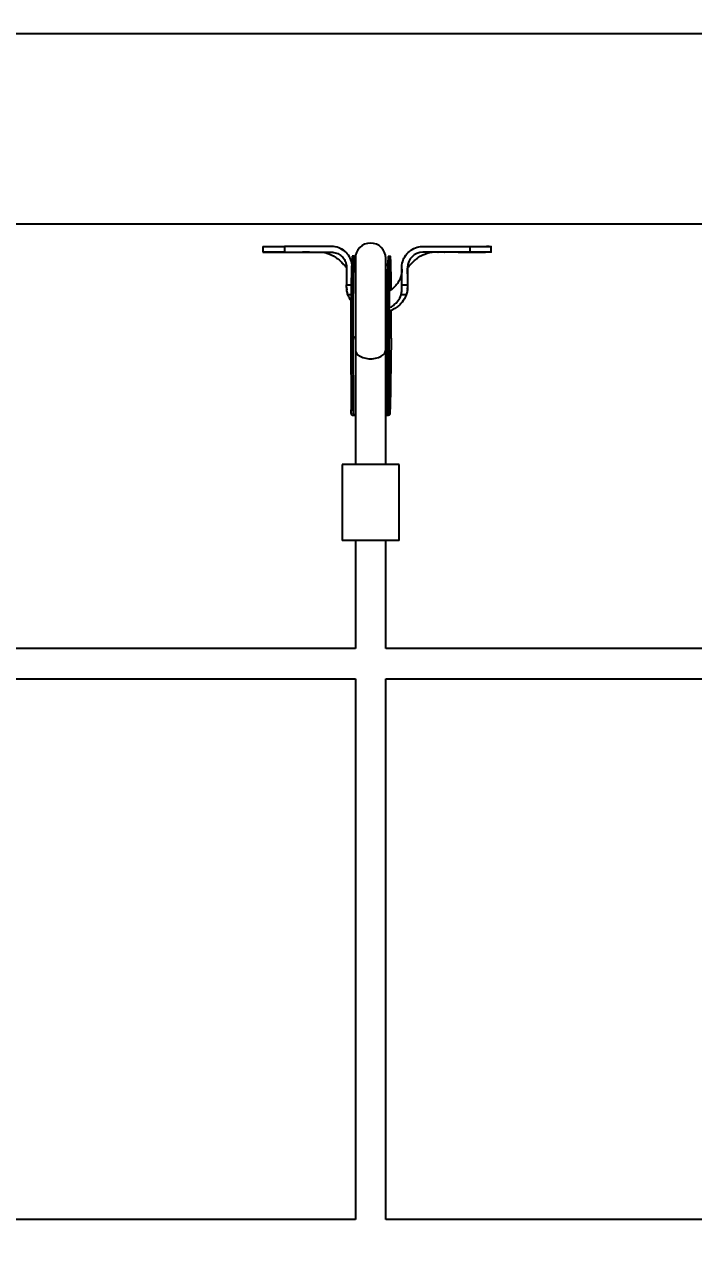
# Model space of a CAD drawing. Header units: millimetres. Extents: x -5107 to 5368, y -4871 to 3692.
# Drawn here: x -995 to -643, y 109 to 747 of the extents above; entities that cross this region are included whole.
import ezdxf

# ---------------------------------------------------------------- set-up
doc = ezdxf.new("R2010")
doc.units = ezdxf.units.MM
doc.layers.add('DIKOM_ОБЪЕКТ', color=7, linetype='Continuous')
doc.layers.add('DIKOM_РАЗМЕР_ОБЪЕКТА', color=7, linetype='Continuous')
doc.styles.add('style1', font='arial.ttf', dxfattribs={"width": 0.8})
doc.dimstyles.new('1-50', dxfattribs={"dimtxt": 300, "dimasz": 200, "dimexe": 100, "dimexo": 0, "dimgap": 100, "dimtad": 1, "dimdec": 0, "dimtxsty": 'style1', "dimcen": 0, "dimclrd": 7, "dimclre": 7, "dimadec": 1, "dimazin": 2, "dimtfac": 1, "dimtdec": 0, "dimtmove": 0, "dimatfit": 3, "dimfxl": 0, "dimlwd": 25, "dimlwe": 18, "dimarcsym": 0})

# ---------------------------------------------------------------- blocks, each defined once
blk = doc.blocks.new('*D1')
at = {"layer": 'Defpoints', "color": 0, "transparency": 16777216}
for p in [(-657.22, 2191.71), (-3179.73, -2108.29), (-657.22, -2108.29)]:
    blk.add_point(p, dxfattribs=at)
at = {"layer": 'DIKOM_РАЗМЕР_ОБЪЕКТА', "color": 7, "lineweight": 18, "transparency": 16777216}
for p, q in [((-657.22, 2191.71), (-3279.73, 2191.71)), ((-657.22, -2108.29), (-3279.73, -2108.29))]:
    blk.add_line(p, q, dxfattribs=at)
at = {"layer": 'DIKOM_РАЗМЕР_ОБЪЕКТА', "color": 7, "lineweight": 25, "transparency": 16777216}
blk.add_line((-3179.73, 1991.71), (-3179.73, -1908.29), dxfattribs=at)
at = {"layer": 'DIKOM_РАЗМЕР_ОБЪЕКТА', "color": 7, "transparency": 16777216}
for points in [[(-3213.07, 1991.71), (-3146.4, 1991.71), (-3179.73, 2191.71)], [(-3213.07, -1908.29), (-3146.4, -1908.29), (-3179.73, -2108.29)]]:
    blk.add_solid(points, dxfattribs=at)
at = {"layer": 'DIKOM_РАЗМЕР_ОБЪЕКТА', "color": 0, "transparency": 16777216, "insert": (-3433.01, -12.59), "char_height": 300, "attachment_point": 5, "rotation": 90, "style": 'style1'}
blk.add_mtext('4300', dxfattribs=at)

msp = doc.modelspace()

# ---------------------------------------------------------------- linework, layer by layer
at = {"layer": 'DIKOM_ОБЪЕКТ'}
for p, q in [((-132.22, 741.71), (-1182.22, 741.71)), ((-132.22, 641.71), (-1182.22, 641.71)), ((-869.65, 629.95), (-869.65, 626.95)), ((-869.65, 626.95), (-864.37, 626.95)), ((-863.06, 626.95), (-866.16, 626.95)), ((-863.28, 626.95), (-865.53, 626.95)), ((-858.37, 629.95), (-858.37, 626.95)), ((-833.65, 629.95), (-858.37, 629.95)), ((-858.37, 626.95), (-833.65, 626.95)), ((-826.92, 627.65), (-828.67, 628.7)), ((-826.21, 626.99), (-826.54, 627.29)), ((-785.65, 629.95), (-760.93, 629.95)), ((-760.93, 626.95), (-785.65, 626.95)), ((-762.16, 626.95), (-755.53, 626.95)), ((-760.93, 629.95), (-760.93, 626.95)), ((-760.76, 626.95), (-760.36, 626.95)), ((-755.46, 626.95), (-752.72, 626.95)), ((-749.65, 626.95), (-749.65, 629.95)), ((-825.65, 618.95), (-825.65, 617.95)), ((-821.7, 624.85), (-822.7, 624.85)), ((-821.09, 623.77), (-821.09, 575.77)), ((-805.09, 575.77), (-805.09, 623.77)), ((-802.71, 624.77), (-803.71, 624.78)), ((-796.65, 617.95), (-796.65, 618.95)), ((-793.65, 618.95), (-793.65, 617.95)), ((-825.65, 617.95), (-825.65, 609.81)), ((-796.65, 609.81), (-796.65, 617.95)), ((-793.65, 617.95), (-793.65, 609.81)), ((-825.65, 609.81), (-823.27, 609.81)), ((-825.57, 607.7), (-825.55, 607.13)), ((-796.65, 609.81), (-793.65, 609.81)), ((-793.71, 607.32), (-793.7, 608.11)), ((-793.7, 607.6), (-793.68, 608.3)), ((-823.34, 604.6), (-824.98, 604.6)), ((-794.32, 604.6), (-797.03, 604.6)), ((-823.41, 580.91), (-822.41, 580.91)), ((-823.41, 580.91), (-823.23, 544.24)), ((-822.41, 580.91), (-822.23, 544.23)), ((-804.57, 581.58), (-804.42, 580.99)), ((-804.42, 580.84), (-803.42, 580.84)), ((-804.42, 580.84), (-804.23, 544.16)), ((-803.42, 580.84), (-803.41, 580.92)), ((-803.42, 580.84), (-803.23, 544.16)), ((-803.22, 543.13), (-803.41, 580.92)), ((-802.33, 581.81), (-802.77, 544.55)), ((-821.09, 575.77), (-821.09, 515.49)), ((-805.09, 515.49), (-805.09, 575.77)), ((-823.23, 544.24), (-822.23, 544.23)), ((-804.23, 544.16), (-803.23, 544.16)), ((-822.69, 541.35), (-821.64, 541.35)), ((-804.67, 541.28), (-803.61, 541.28)), ((-828.09, 515.49), (-828.09, 475.49)), ((-813.09, 515.49), (-828.09, 515.49)), ((-798.09, 515.49), (-813.09, 515.49)), ((-798.09, 475.49), (-798.09, 515.49)), ((-813.09, 475.49), (-828.09, 475.49)), ((-821.09, 475.49), (-821.09, 418.83)), ((-798.09, 475.49), (-813.09, 475.49)), ((-805.09, 418.83), (-805.09, 475.49)), ((-821.09, 418.83), (-1105.09, 418.83)), ((-521.09, 418.83), (-805.09, 418.83)), ((-1105.09, 402.83), (-821.09, 402.83)), ((-821.09, 402.83), (-821.09, 118.83)), ((-805.09, 118.83), (-805.09, 402.83)), ((-805.09, 402.83), (-521.09, 402.83)), ((-821.09, 118.83), (-1105.09, 118.83)), ((-521.09, 118.83), (-805.09, 118.83))]:
    msp.add_line(p, q, dxfattribs=at)
at = {"layer": 'DIKOM_ОБЪЕКТ', "flags": 128}
for points in [[(-823.05, 619.75), (-823.06, 619.31), (-823.12, 617.27), (-823.18, 614.96), (-823.23, 612.41), (-823.27, 609.65), (-823.31, 606.7), (-823.35, 603.61), (-823.38, 600.4), (-823.4, 597.12), (-823.42, 593.8), (-823.43, 590.49), (-823.43, 587.21), (-823.42, 584), (-823.41, 580.91)], [(-821.38, 618.91), (-821.4, 619.9), (-821.45, 621.55), (-821.5, 622.88), (-821.56, 623.88), (-821.62, 624.53), (-821.68, 624.83), (-821.75, 624.77), (-821.81, 624.36), (-821.87, 623.59), (-821.94, 622.49), (-822, 621.05), (-822.06, 619.31), (-822.12, 617.27), (-822.18, 614.96), (-822.23, 612.41), (-822.27, 609.64), (-822.31, 606.7), (-822.35, 603.6), (-822.38, 600.4), (-822.4, 597.12), (-822.42, 593.8), (-822.43, 590.48), (-822.43, 587.2), (-822.42, 584), (-822.41, 580.91)], [(-803.71, 624.78), (-803.75, 624.7), (-803.81, 624.29), (-803.88, 623.52), (-803.94, 622.42), (-804.01, 620.98), (-804.07, 619.24), (-804.12, 617.2), (-804.18, 614.89), (-804.23, 612.34), (-804.28, 609.57), (-804.32, 606.63), (-804.35, 603.53), (-804.38, 600.33), (-804.4, 597.05), (-804.42, 593.73), (-804.43, 590.41), (-804.43, 587.13), (-804.43, 583.93), (-804.42, 580.84)], [(-802.24, 607.36), (-802.25, 607.59), (-802.27, 610.48), (-802.29, 613.18), (-802.32, 615.65), (-802.36, 617.88), (-802.41, 619.83), (-802.45, 621.47), (-802.51, 622.8), (-802.56, 623.8), (-802.62, 624.45), (-802.69, 624.75), (-802.75, 624.69), (-802.81, 624.28), (-802.88, 623.52), (-802.94, 622.41), (-803.01, 620.98), (-803.07, 619.23), (-803.12, 617.19), (-803.18, 614.89), (-803.23, 612.33), (-803.28, 609.57), (-803.32, 606.62), (-803.35, 603.53), (-803.38, 600.32), (-803.4, 597.04), (-803.42, 593.73), (-803.43, 590.41), (-803.43, 587.13), (-803.43, 583.93), (-803.42, 580.84)], [(-802.33, 581.81), (-802.3, 584.94), (-802.27, 588.17), (-802.25, 591.47), (-802.23, 594.79), (-802.23, 596.41)], [(-805.09, 582.29), (-804.58, 581.59), (-804.57, 581.58)], [(-821.09, 575.77), (-820.99, 575), (-820.53, 574), (-819.72, 573.08), (-818.6, 572.29), (-817.22, 571.66), (-815.65, 571.22), (-813.96, 571), (-812.23, 571), (-810.54, 571.22), (-808.97, 571.66), (-807.59, 572.29), (-806.47, 573.08), (-805.66, 574), (-805.2, 575), (-805.09, 575.77)]]:
    msp.add_lwpolyline(points, dxfattribs=at)
at = {"layer": 'DIKOM_ОБЪЕКТ'}
for centre, radius, start, end in [((-813.09, 623.77), 8, 0, 180), ((-785.65, 618.95), 8, 90.00105, 179.9998), ((-805.21, 621.73), 17.77, 169.8983, 180.34097), ((-819.83, 580.43), 2.63, 118.81014, 169.58076), ((-804.98, 581.4), 2.68, 8.78721, 56.08545)]:
    msp.add_arc(centre, radius, start, end, dxfattribs=at)
for points, knots in [([(-869.63, 629.95), (-869.59, 629.95), (-869.5, 629.95), (-868.66, 629.95), (-867.31, 629.95), (-865.44, 629.95), (-863.26, 629.95), (-860.88, 629.95), (-859.21, 629.95), (-858.37, 629.95)], [0, 0, 0, 0, 0.144051, 0.292531, 0.445316, 0.593795, 0.746586, 0.872008, 1, 1, 1, 1]), ([(-858.37, 626.95), (-858.45, 626.95), (-858.86, 626.95), (-860.58, 626.95), (-862.99, 626.95), (-865.53, 626.95), (-867.37, 626.95), (-868.7, 626.95), (-869.51, 626.95), (-869.59, 626.95), (-869.63, 626.95)], [0, 0, 0, 0, 0.012382, 0.061891, 0.26113, 0.409636, 0.562456, 0.710965, 0.863783, 1, 1, 1, 1]), ([(-864.37, 626.95), (-863.99, 626.95), (-863.2, 626.95), (-861.99, 626.95), (-861.38, 626.95)], [0, 0, 0, 0, 0.492048, 1, 1, 1, 1]), ([(-864.01, 626.95), (-862.9, 626.95), (-860.56, 626.95), (-858.07, 626.95), (-856.77, 626.95)], [0, 0, 0, 0, 0.478144, 1, 1, 1, 1]), ([(-858.76, 626.95), (-857.82, 626.95), (-855.86, 626.95), (-853.35, 626.95), (-852.04, 626.95)], [0, 0, 0, 0, 0.477481, 1, 1, 1, 1]), ([(-845.2, 626.95), (-845.18, 626.95), (-845.11, 626.95), (-845.5, 626.95), (-846.33, 626.95), (-847.51, 626.95), (-848.43, 626.95), (-848.85, 626.95)], [0, 0, 0, 0, 0.064244, 0.306804, 0.549319, 0.791918, 1, 1, 1, 1]), ([(-838.84, 626.94), (-838.76, 626.94), (-838.6, 626.94), (-838.43, 626.94), (-838.35, 626.94)], [0, 0, 0, 0, 0.498036, 1, 1, 1, 1]), ([(-838.52, 626.95), (-838.15, 626.93), (-837.45, 626.89), (-835.63, 626.41), (-833.89, 625.7), (-832.46, 624.93), (-831.37, 624.22), (-830.45, 623.57), (-829.57, 622.85), (-828.61, 622), (-827.71, 620.96), (-826.84, 620.18), (-826.24, 619.49), (-825.84, 618.98), (-825.74, 618.73), (-825.72, 618.67), (-825.71, 618.64), (-825.7, 618.61), (-825.69, 618.57), (-825.66, 618.48), (-825.66, 618.42), (-825.65, 618.37), (-825.65, 618.07), (-825.65, 617.96), (-825.65, 617.92)], [0, 0, 0, 0, 0.150021, 0.285119, 0.400989, 0.491054, 0.549648, 0.595441, 0.653436, 0.721439, 0.788224, 0.844911, 0.89583, 0.920019, 0.924452, 0.926115, 0.927574, 0.929021, 0.930601, 0.934412, 0.957286, 0.976122, 0.990797, 1, 1, 1, 1]), ([(-822.69, 619.75), (-822.7, 619.91), (-822.78, 621.3), (-823.59, 623.88), (-825.79, 626.95), (-828.89, 629.1), (-831.68, 629.89), (-833.28, 629.94), (-833.65, 629.95)], [0, 0, 0, 0, 0.029088, 0.255519, 0.481949, 0.707397, 0.932903, 1, 1, 1, 1]), ([(-833.65, 626.95), (-833.42, 626.95), (-832.3, 626.92), (-830.31, 626.39), (-828.04, 624.87), (-826.4, 622.68), (-825.72, 620.58), (-825.66, 619.32), (-825.65, 618.95)], [0, 0, 0, 0, 0.054118, 0.268334, 0.4825071, 0.6972828, 0.9119811, 1, 1, 1, 1]), ([(-826.42, 627.25), (-826.48, 627.3), (-826.6, 627.4), (-826.71, 627.49), (-826.77, 627.54)], [0, 0, 0, 0, 0.500189, 1, 1, 1, 1]), ([(-796.65, 618.95), (-796.65, 619.04), (-796.64, 619.46), (-796.53, 621.12), (-795.73, 623.86), (-793.53, 626.92), (-790.45, 629.08), (-787.65, 629.89), (-786.03, 629.94), (-785.65, 629.95)], [0, 0, 0, 0, 0.014809, 0.074109, 0.288784, 0.503469, 0.718037, 0.933097, 1, 1, 1, 1]), ([(-793.65, 615.64), (-793.65, 615.6), (-793.65, 615.53), (-793.65, 615.71), (-793.65, 616.37), (-793.65, 617.1), (-793.65, 617.64), (-793.65, 618.15), (-793.65, 618.41), (-793.63, 618.49), (-793.63, 618.53), (-793.6, 618.6), (-793.59, 618.63), (-793.58, 618.66), (-793.57, 618.69), (-793.54, 618.75), (-793.45, 618.99), (-793.04, 619.5), (-792.41, 620.23), (-791.49, 621.07), (-790.55, 622.1), (-789.61, 622.95), (-788.79, 623.61), (-787.91, 624.23), (-786.83, 624.93), (-785.39, 625.7), (-783.62, 626.42), (-781.77, 626.89), (-781.06, 626.93), (-780.68, 626.95)], [0, 0, 0, 0, 0.038805, 0.073969, 0.124841, 0.172223, 0.205996, 0.227861, 0.2417, 0.25434, 0.268539, 0.271438, 0.272634, 0.273739, 0.274875, 0.276189, 0.279634, 0.29827, 0.337813, 0.388349, 0.44668, 0.494116, 0.533653, 0.56793, 0.614045, 0.684941, 0.776101, 0.882281, 1, 1, 1, 1]), ([(-777.81, 626.94), (-777.76, 626.94), (-777.66, 626.94), (-777.56, 626.94), (-777.51, 626.94)], [0, 0, 0, 0, 0.500002, 1, 1, 1, 1]), ([(-770.42, 626.95), (-770.47, 626.95), (-771.02, 626.95), (-772.01, 626.95), (-773.19, 626.95), (-773.91, 626.95), (-774.22, 626.95), (-774.14, 626.95), (-774.14, 626.95)], [0, 0, 0, 0, 0.022188, 0.26362, 0.505115, 0.746539, 0.988002, 1, 1, 1, 1]), ([(-766.97, 626.95), (-765.66, 626.95), (-763.16, 626.95), (-761.21, 626.95), (-760.28, 626.95)], [0, 0, 0, 0, 0.522459, 1, 1, 1, 1]), ([(-760.93, 629.95), (-760.85, 629.95), (-760.47, 629.95), (-758.89, 629.95), (-756.58, 629.95), (-754.06, 629.95), (-752.16, 629.95), (-750.73, 629.95), (-749.91, 629.95), (-749.57, 629.95), (-749.66, 629.95), (-749.66, 629.95)], [0, 0, 0, 0, 0.011383, 0.0569767, 0.2401977, 0.3886989, 0.5414845, 0.6899819, 0.8427737, 0.9912642, 1, 1, 1, 1]), ([(-749.67, 626.95), (-749.66, 626.95), (-749.57, 626.95), (-749.93, 626.95), (-750.78, 626.95), (-752.22, 626.95), (-754.15, 626.95), (-756.93, 626.95), (-759.42, 626.95), (-760.93, 626.95)], [0, 0, 0, 0, 0.012296, 0.165141, 0.313681, 0.466527, 0.615071, 0.767914, 1, 1, 1, 1]), ([(-750.82, 629.95), (-751.16, 629.95), (-751.53, 629.95), (-752.14, 629.95), (-752.17, 629.95)], [0, 0, 0, 0, 0.954075, 1, 1, 1, 1]), ([(-804.39, 620.44), (-804.43, 620.47), (-804.51, 620.53), (-804.92, 620), (-805.09, 619.78)], [0, 0, 0, 0, 0.574567, 1, 1, 1, 1]), ([(-803.59, 581.66), (-803.59, 582.72), (-803.6, 584.81), (-803.61, 588.06), (-803.61, 591.26), (-803.61, 594.39), (-803.6, 597.4), (-803.59, 601.13), (-803.58, 605.35), (-803.56, 609.67), (-803.56, 613.1), (-803.58, 615.68), (-803.63, 617.5), (-803.72, 618.63), (-803.8, 619.24), (-803.93, 619.29), (-803.97, 619.31)], [0, 0, 0, 0, 0.069556, 0.136975, 0.202236, 0.265316, 0.3262, 0.38487, 0.495388, 0.596973, 0.6896, 0.773294, 0.848129, 0.91423, 0.971785, 1, 1, 1, 1]), ([(-796.65, 618), (-796.66, 617.57), (-796.68, 616.72), (-796.87, 615.47), (-797.16, 614.26), (-797.75, 612.57), (-798.87, 610.47), (-800.81, 608.32), (-802.44, 606.98), (-803.44, 606.56), (-803.58, 606.5)], [0, 0, 0, 0, 0.090612, 0.180694, 0.26865, 0.354307, 0.562582, 0.767898, 0.969509, 1, 1, 1, 1]), ([(-825.65, 608.73), (-825.65, 608.83), (-825.65, 609.19), (-825.65, 609.55), (-825.65, 609.81)], [0, 0, 0, 0, 0.256329, 1, 1, 1, 1]), ([(-824.98, 604.6), (-825.18, 605.26), (-825.57, 606.6), (-825.62, 608.02), (-825.65, 608.73)], [0, 0, 0, 0, 0.491595, 1, 1, 1, 1]), ([(-797.03, 604.6), (-797.01, 604.68), (-796.89, 605.09), (-796.74, 605.83), (-796.66, 606.67), (-796.64, 607.86), (-796.65, 608.85), (-796.65, 609.67), (-796.65, 609.81)], [0, 0, 0, 0, 0.048338, 0.24204, 0.435708, 0.532423, 0.919384, 1, 1, 1, 1]), ([(-793.65, 608.73), (-793.67, 608.04), (-793.72, 606.63), (-794.12, 605.28), (-794.32, 604.6)], [0, 0, 0, 0, 0.492167, 1, 1, 1, 1]), ([(-793.65, 609.81), (-793.65, 609.72), (-793.65, 609.36), (-793.65, 609), (-793.65, 608.73)], [0, 0, 0, 0, 0.256317, 1, 1, 1, 1]), ([(-823.36, 601.51), (-823.39, 601.54), (-824, 602.26), (-824.51, 603.34), (-824.9, 604.39), (-824.98, 604.6)], [0, 0, 0, 0, 0.039745, 0.803355, 1, 1, 1, 1]), ([(-794.32, 604.6), (-794.49, 604.17), (-795.15, 602.48), (-796.68, 600.34), (-798.8, 598.38), (-800.8, 597.07), (-802.42, 596.22), (-803.43, 595.93), (-803.6, 595.88)], [0, 0, 0, 0, 0.107188, 0.415498, 0.589141, 0.762867, 0.958564, 1, 1, 1, 1]), ([(-803.6, 597.64), (-803.46, 597.69), (-802.57, 598.02), (-801.06, 599.01), (-798.94, 600.84), (-797.63, 602.85), (-797.15, 604.27), (-797.03, 604.6)], [0, 0, 0, 0, 0.044111, 0.287573, 0.540031, 0.892533, 1, 1, 1, 1]), ([(-822.69, 541.41), (-822.8, 541.41), (-823.05, 541.4), (-823.17, 541.97), (-823.22, 542.93), (-823.23, 543.82), (-823.23, 544.24)], [0, 0, 0, 0, 0.1891776, 0.4651315, 0.7469672, 1, 1, 1, 1]), ([(-822.23, 544.23), (-822.22, 543.75), (-822.22, 542.78), (-822.16, 541.79), (-821.91, 541.33), (-821.54, 541.31), (-821.19, 541.5), (-821.1, 541.55)], [0, 0, 0, 0, 0.236441, 0.472969, 0.706299, 0.928096, 1, 1, 1, 1]), ([(-805.09, 541.46), (-805, 541.41), (-804.65, 541.21), (-804.38, 541.3), (-804.22, 541.84), (-804.22, 542.81), (-804.23, 543.71), (-804.23, 544.16)], [0, 0, 0, 0, 0.086097, 0.324393, 0.547697, 0.776036, 1, 1, 1, 1]), ([(-803.23, 544.16), (-803.23, 543.67), (-803.22, 542.7), (-803.24, 541.74), (-803.33, 541.27), (-803.55, 541.32), (-803.61, 541.34)], [0, 0, 0, 0, 0.295001, 0.590068, 0.881902, 1, 1, 1, 1]), ([(-803.4, 541.5), (-803.28, 541.5), (-803, 541.5), (-802.85, 542.08), (-802.78, 543.09), (-802.77, 544.06), (-802.77, 544.55)], [0, 0, 0, 0, 0.189919, 0.454971, 0.723236, 1, 1, 1, 1])]:
    msp.add_open_spline(points, degree=3, knots=knots, dxfattribs=at)

# ---------------------------------------------------------------- dimensions: what is measured, and where the dimension line sits
at = {"layer": 'DIKOM_РАЗМЕР_ОБЪЕКТА'}
dim = msp.add_linear_dim(base=(-3179.73, -2108.29), p1=(-657.22, 2191.71), p2=(-657.22, -2108.29), angle=90, dimstyle='1-50', dxfattribs=at)
dim.commit()
dim.dimension.update_dxf_attribs({"geometry": '*D1', "text_midpoint": (-3179.73, -12.59), "dimtype": 160})

doc.saveas('drawing.dxf')
